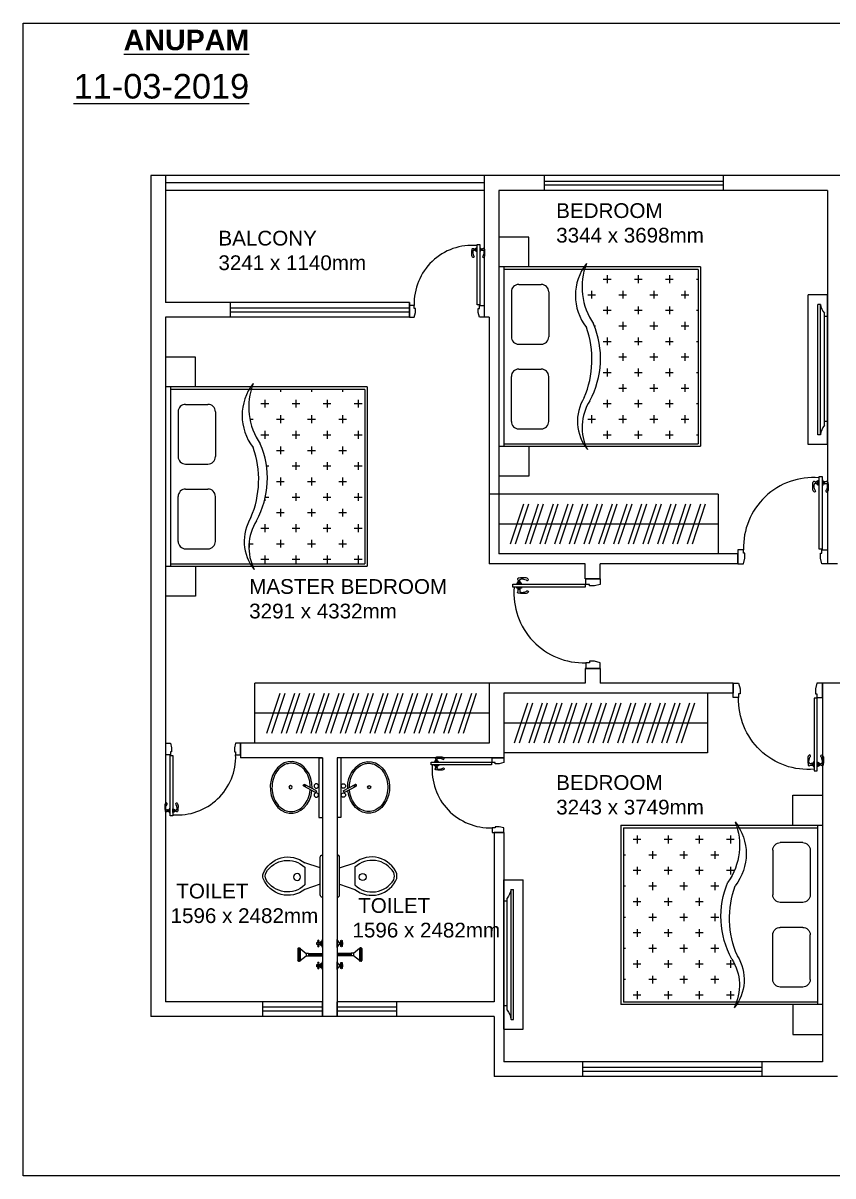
# Model space of a CAD drawing. Header units: millimetres. Extents: x 3764613 to 3780273, y -673 to 11054.
# Drawn here: x 3764613 to 3772854, y -673 to 11054 of the extents above; entities that cross this region are included whole.
import ezdxf

# ---------------------------------------------------------------- set-up
doc = ezdxf.new("R2010")
doc.units = ezdxf.units.MM
for name, color, linetype, lineweight in [('doors&windows', 160, 'Continuous', 5), ('FURN', 8, 'Continuous', 5), ('furniture', 183, 'Continuous', 5), ('GREY', 8, 'Continuous', 0), ('PS_SH', 125, 'Continuous', 25)]:
    doc.layers.add(name, color=color, linetype=linetype, lineweight=lineweight)
doc.layers.add('GRAY', color=8, linetype='Continuous')
doc.layers.add('Wall', color=30, linetype='Continuous')
doc.styles.get("Standard").update_dxf_attribs({"font": 'arial.ttf', "height": 100})

# ---------------------------------------------------------------- blocks, each defined once
blk = doc.blocks.new('A$C30CD52F0')
at = {"layer": 'doors&windows'}
for points in [[(22.74, 23.32), (22.35, 23.32)], [(24.22, 23.32), (24.61, 23.32)], [(22.36, 22.71), (22.74, 22.71)], [(24.6, 22.71), (24.22, 22.71)]]:
    blk.add_lwpolyline(points, dxfattribs=at)
for points in [[(22.96, 22.35), (22.74, 22.35), (22.74, 23.65), (22.96, 23.65)], [(23.03, 24.8), (23.93, 24.8), (23.93, 4.18), (23.03, 4.18)], [(24, 22.35), (24.22, 22.35), (24.22, 23.65), (24, 23.65)], [(1.6, 4), (0, 4), (0, 0), (1.6, 0), (2, 1.6), (2, 3), (1.6, 3), (1.6, 4)], [(23.85, 4), (25.45, 4), (25.45, 0), (23.85, 0), (23.45, 1.6), (23.45, 3), (23.85, 3), (23.85, 4)]]:
    blk.add_lwpolyline(points, close=True, dxfattribs=at)
blk.add_arc((21.38, 4.68), 19.79, 85.2161, 181.9693, dxfattribs=at)
for points, start_tangent, end_tangent in [([(22.35, 23.32), (22.16, 23.23), (21.99, 23.23), (21.81, 23.35), (21.53, 23.43), (21.32, 22.94), (21.23, 21.57), (21.53, 20.47), (21.77, 20.34), (22.02, 20.59), (21.85, 21), (21.6, 21.78), (21.57, 22.09), (21.62, 22.47), (21.69, 22.64), (21.75, 22.73), (21.92, 22.82), (22.16, 22.78), (22.34, 22.7), (22.35, 23.32)], (-0.854735, -0.519065), (-0.854735, -0.519065)), ([(24.61, 23.32), (24.8, 23.23), (24.96, 23.23), (25.15, 23.35), (25.43, 23.43), (25.64, 22.94), (25.73, 21.57), (25.43, 20.47), (25.19, 20.34), (24.94, 20.59), (25.11, 21), (25.35, 21.78), (25.39, 22.09), (25.34, 22.47), (25.27, 22.64), (25.21, 22.73), (25.04, 22.82), (24.8, 22.78), (24.62, 22.7), (24.61, 23.32)], (0.854735, -0.519065), (0.854735, -0.519065))]:
    blk.add_spline(points, degree=3, dxfattribs=dict(at, start_tangent=start_tangent, end_tangent=end_tangent))
blk = doc.blocks.new('A$C1FEC56E2')
at = {"layer": 'furniture', "color": 151, "ltscale": 0.5}
for p, q in [((19, 27), (0, 27)), ((5.83, 26), (3.5, 19)), ((13.17, 26), (15.5, 19)), ((13.5, 19), (5.5, 19))]:
    blk.add_line(p, q, dxfattribs=at)
blk.add_lwpolyline([(1, 26), (18, 26)], dxfattribs=at)
blk.add_circle((9.1, 15.49), 1.57, dxfattribs=at)
for centre, radius, start, end in [((0.88, 26.87), 0.884, 171.8699, 278.1301), ((18.13, 26.87), 0.884, 261.8699, 8.1301), ((13.02, 11.42), 12.17, 141.4691, 247.9714), ((13.7, 11.18), 11.33, 136.3677, 238.9468), ((5.98, 11.42), 12.17, 292.0284, 38.5307), ((5.3, 11.18), 11.33, 301.053, 43.6321), ((9.5, 5.12), 4, 245.7318, 294.2682), ((9.5, 4), 4, 254.8605, 285.1395)]:
    blk.add_arc(centre, radius, start, end, dxfattribs=at)
blk = doc.blocks.new('A$C72CD4F79')
at = {"layer": 'PS_SH', "color": 15}
for p, q in [((-1.02, 4.38), (-2.03, 4.38)), ((-2.03, 4.38), (-2.03, 3.62)), ((-1.65, 4.38), (-1.65, 4.64)), ((-1.4, 4.38), (-1.4, 4.64)), ((-1.02, 3.62), (-1.02, 4.38)), ((-0.76, 3.51), (-0.76, 4.48)), ((-0.25, 4.9), (-0.25, 3.1)), ((0, 5.4), (0, 2.6)), ((-2.03, 3.62), (-1.02, 3.62)), ((-1.65, 3.62), (-1.65, 3.37)), ((-1.4, 3.62), (-1.4, 3.37)), ((-1.02, -3.62), (-2.03, -3.62)), ((-2.03, -3.62), (-2.03, -4.38)), ((-1.65, -3.62), (-1.65, -3.37)), ((-1.4, -3.62), (-1.4, -3.37)), ((-1.02, -4.38), (-1.02, -3.62)), ((-0.76, -4.49), (-0.76, -3.52)), ((-0.25, -3.1), (-0.25, -4.9)), ((0, -2.6), (0, -5.4)), ((-2.03, -4.38), (-1.02, -4.38)), ((-1.65, -4.38), (-1.65, -4.64)), ((-1.4, -4.38), (-1.4, -4.64))]:
    blk.add_line(p, q, dxfattribs=at)
at = {"layer": 'PS_SH'}
for p, q in [((-8.87, 2.2), (-8.07, 2.2)), ((-8.87, -2.2), (-8.87, 2.2)), ((-8.87, 2.04), (-8.07, 2.04)), ((-8.87, 1.88), (-8.07, 1.88)), ((-8.87, 1.72), (-8.07, 1.72)), ((-8.87, 1.56), (-8.07, 1.56)), ((-8.87, 1.4), (-8.07, 1.4)), ((-8.87, 1.24), (-8.07, 1.24)), ((-8.87, 1.08), (-8.07, 1.08)), ((-8.87, 0.92), (-8.07, 0.92)), ((-8.87, 0.76), (-8.07, 0.76)), ((-8.87, 0.6), (-8.07, 0.6)), ((-8.87, 0.44), (-8.07, 0.44)), ((-8.87, 0.28), (-8.07, 0.28)), ((-8.87, 0.2), (-8.07, 0.2)), ((-8.87, 0.04), (-8.07, 0.04)), ((-8.67, 2.4), (-8.27, 2.4)), ((-8.07, -2.2), (-8.07, 2.2)), ((-8.07, 2.2), (-5.87, 0.4)), ((-5.87, -0.48), (-5.87, 0.48)), ((-5.87, 0.48), (-5.07, 0.48)), ((-5.07, -0.48), (-5.07, 0.48)), ((-5.07, 0.4), (0, 0.4)), ((-5.07, 0.24), (0, 0.24)), ((0, -0.4), (0, 0.4)), ((-8.87, -0.12), (-8.07, -0.12)), ((-8.87, -0.28), (-8.07, -0.28)), ((-8.87, -0.44), (-8.07, -0.44)), ((-8.87, -0.6), (-8.07, -0.6)), ((-8.87, -0.76), (-8.07, -0.76)), ((-8.87, -0.92), (-8.07, -0.92)), ((-8.87, -1.08), (-8.07, -1.08)), ((-8.87, -1.24), (-8.07, -1.24)), ((-8.87, -1.4), (-8.07, -1.4)), ((-8.87, -1.56), (-8.07, -1.56)), ((-8.87, -1.72), (-8.07, -1.72)), ((-8.87, -1.88), (-8.07, -1.88)), ((-8.87, -2.04), (-8.07, -2.04)), ((-8.87, -2.2), (-8.07, -2.2)), ((-8.67, -2.4), (-8.27, -2.4)), ((-8.07, -2.2), (-5.87, -0.4)), ((-5.87, -0.48), (-5.07, -0.48)), ((-5.07, -0.24), (0, -0.24)), ((-5.07, -0.4), (0, -0.4))]:
    blk.add_line(p, q, dxfattribs=at)
at = {"layer": 'PS_SH', "color": 15}
for centre in [(-1.52, 4.89), (-1.52, 4), (-1.52, 3.11), (-1.52, -3.11), (-1.52, -4), (-1.52, -4.89)]:
    blk.add_circle(centre, 0.284, dxfattribs=at)
for centre, start, end in [((-1.4, 5.78), 285.2551, 344.7449), ((-1.4, 2.22), 15.2551, 74.7449), ((-1.4, -2.22), 285.2551, 344.7449), ((-1.4, -5.78), 15.2551, 74.7449)]:
    blk.add_arc(centre, 1.45, start, end, dxfattribs=at)
at = {"layer": 'PS_SH'}
for centre, start, end in [((-8.67, 2.2), 90, 180), ((-8.27, 2.2), 360, 90), ((-8.67, -2.2), 180, 270), ((-8.27, -2.2), 270, 360)]:
    blk.add_arc(centre, 0.2, start, end, dxfattribs=at)
blk = doc.blocks.new('A$C1DA0452C')
at = {"layer": 'GRAY', "color": 4, "ltscale": 36}
for p, q in [((18.41, 22.64), (19.77, 22.64)), ((18.41, 0), (18.41, 22.64)), ((18.41, 0), (19.77, 0))]:
    blk.add_line(p, q, dxfattribs=at)
at = {"layer": 'GREY', "color": 5}
for p, q in [((17.18, 13.14), (12.66, 10.74)), ((17.53, 12.49), (17.18, 13.14)), ((17.53, 12.49), (13.01, 10.09))]:
    blk.add_line(p, q, dxfattribs=at)
for centre, radius in [((17.43, 14.1), 0.836), ((7.68, 11.1), 0.607), ((13.14, 10.59, 1.39), 0.279), ((17.43, 10.66), 0.836)]:
    blk.add_circle(centre, radius, dxfattribs=at)
blk.add_arc((12.84, 10.41), 0.369, 118.0516, 298.0516, dxfattribs=at)
at = {"layer": 'Wall', "color": 4, "extrusion": (0, 0, -1)}
blk.add_ellipse((7.9, 11.2), major_axis=(0, -9.79), ratio=0.809315, start_param=4.673419, end_param=10.873631, dxfattribs=at)
at = {"layer": 'Wall', "color": 4}
blk.add_open_spline([(15.16, 11.23), (15.17, 10.44), (15.09, 9.64), (14.7, 7.79), (14.31, 6.76), (13.27, 4.95), (12.62, 4.17), (11.16, 2.96), (10.34, 2.53), (8.97, 2.14), (8.43, 2.06), (7.9, 2.06), (7.32, 2.06), (6.74, 2.15), (5.33, 2.58), (4.52, 3.03), (3.08, 4.28), (2.44, 5.07), (1.42, 6.9), (1.05, 7.94), (0.62, 10.11), (0.57, 11.25), (0.8, 13.47), (1.08, 14.56), (1.93, 16.52), (2.49, 17.4), (3.83, 18.85), (4.6, 19.41), (6.23, 20.16), (7.09, 20.34), (8.82, 20.32), (9.68, 20.12), (11.3, 19.34), (12.06, 18.76), (13.38, 17.29), (13.94, 16.39), (14.76, 14.41), (15.02, 13.32), (15.12, 12.16), (15.13, 12.11), (15.13, 12.05)], degree=3, knots=[4.708407, 4.708407, 4.708407, 4.708407, 4.966362, 4.966362, 5.329618, 5.329618, 5.692873, 5.692873, 6.056129, 6.056129, 6.283185, 6.283185, 6.283185, 6.527221, 6.527221, 6.890477, 6.890477, 7.253733, 7.253733, 7.616989, 7.616989, 7.980244, 7.980244, 8.3435, 8.3435, 8.706756, 8.706756, 9.070012, 9.070012, 9.433268, 9.433268, 9.796524, 9.796524, 10.159779, 10.159779, 10.523035, 10.523035, 10.886291, 10.886291, 10.902852, 10.902852, 10.902852, 10.902852], dxfattribs=at)
blk = doc.blocks.new('A$C78FE43DC')
h = blk.add_hatch()
h.set_pattern_fill('CROSS', color=191, scale=25, angle=180)
h.set_pattern_definition([(180, (91.328, 80.9995), (-6.25, -6.25), [3.125, -9.375]), (270, (89.7656, 82.562), (6.25, -6.25), [3.125, -9.375])])
h.paths.add_polyline_path([(72.33, 1), (72.33, 46.65, 0.224032), (50.44, 42.99, -0.230989), (19.62, 44.53, 0.230274), (2.33, 46.42), (2.33, 1)])
at = {"layer": 'FURN', "color": 30}
for p, q in [((73.33, 81, 1209.49), (1.33, 81, 1209.49)), ((1.33, 81, 1209.49), (1.33, 0, 1209.49)), ((73.33, 79, 1209.49), (1.33, 79, 1209.49)), ((2.33, 79, 1209.49), (2.33, 1, 1209.49)), ((72.33, 1, 1209.49), (72.33, 79, 1209.49)), ((73.33, 0, 1209.49), (73.33, 81, 1209.49)), ((72.33, 1, 1209.49), (2.33, 1, 1209.49)), ((1.33, 0, 1209.49), (1.33, 0, 1209.49)), ((73.33, 0, 1209.49), (1.33, 0, 1209.49))]:
    blk.add_line(p, q, dxfattribs=at)
at = {"layer": 'FURN', "color": 191}
for p, q in [((11.33, 76, 1209.49), (29.33, 76, 1209.49)), ((63.33, 76, 1209.49), (45.33, 76, 1209.49)), ((8.33, 73, 1209.49), (8.33, 64, 1209.49)), ((32.33, 73, 1209.49), (32.33, 64, 1209.49)), ((42.33, 73, 1209.49), (42.33, 64, 1209.49)), ((66.33, 73, 1209.49), (66.33, 64, 1209.49)), ((11.33, 61, 1209.49), (29.33, 61, 1209.49)), ((63.33, 61, 1209.49), (45.33, 61, 1209.49))]:
    blk.add_line(p, q, dxfattribs=at)
for centre, radius, start, end in [((11.33, 73, 1209.49), 3, 90, 180), ((29.33, 73, 1209.49), 3, 0, 90), ((45.33, 73, 1209.49), 3, 90, 180), ((63.33, 73, 1209.49), 3, 0, 90), ((11.33, 64, 1209.49), 3, 180, 270), ((29.33, 64, 1209.49), 3, 270, 0), ((45.33, 64, 1209.49), 3, 180, 270), ((63.33, 64, 1209.49), 3, 270, 0), ((11.38, 31.45, 1209.49), 18.01, 58.0914, 129.1805), ((9.03, 27.7, 1209.49), 19.88, 57.839, 117.0195), ((36.1, 82.31, 1209.49), 38.68, 246.8675, 289.5267), ((61.86, 29.47, 1209.49), 20.82, 51.919, 128.081), ((65.27, 21.62, 1209.49), 26, 68.7256, 124.7598), ((36.61, 75.34, 1209.49), 35.19, 241.1178, 293.144)]:
    blk.add_arc(centre, radius, start, end, dxfattribs=at)
at = {"layer": 'Wall'}
for p, q in [((-10.67, 69, 1209.49), (-10.67, 81, 1209.49)), ((85.33, 69, 1209.49), (85.33, 81, 1209.49)), ((1.33, 69, 1209.49), (-10.67, 69, 1209.49)), ((73.33, 69, 1209.49), (85.33, 69, 1209.49))]:
    blk.add_line(p, q, dxfattribs=at)
blk = doc.blocks.new('A$C5CC32BD6')
at = {"layer": 'FURN', "color": 40}
for p, q in [((12, 70.36), (4, 70.36)), ((4, 8.59), (4, 70.36)), ((12, 8.59), (12, 70.36)), ((9.02, 66.36), (8.01, 66.36)), ((8.01, 12.59), (8.01, 66.36)), ((9.02, 12.59), (9.02, 66.36)), ((10.68, 16.5), (10.68, 62.78)), ((10.68, 61.6), (12, 61.6)), ((10.68, 18.25), (12, 18.25)), ((9.02, 12.59), (8.01, 12.59)), ((12, 8.59), (4, 8.59))]:
    blk.add_line(p, q, dxfattribs=at)
for centre, radius, start, end in [((16.8, 67.79), 7.91, 190.4294, 219.3296), ((17.18, 11.43), 8.25, 142.0509, 171.9026)]:
    blk.add_arc(centre, radius, start, end, dxfattribs=at)

msp = doc.modelspace()

# ---------------------------------------------------------------- linework, layer by layer
at = {"layer": 'FURN', "color": 191}
for p, q in [((3769706, 6159), (3769571, 5753)), ((3769756, 6159), (3769621, 5753)), ((3769856, 6159), (3769721, 5753)), ((3769906, 6159), (3769771, 5753)), ((3770006, 6159), (3769871, 5753)), ((3770056, 6159), (3769921, 5753)), ((3770156, 6159), (3770021, 5753)), ((3770206, 6159), (3770071, 5753)), ((3770306, 6159), (3770170, 5753)), ((3770356, 6159), (3770220, 5753)), ((3770456, 6159), (3770320, 5753)), ((3770506, 6159), (3770370, 5753)), ((3770606, 6159), (3770470, 5753)), ((3770656, 6159), (3770520, 5753)), ((3770756, 6159), (3770620, 5753)), ((3770806, 6159), (3770670, 5753)), ((3770906, 6159), (3770770, 5753)), ((3770956, 6159), (3770820, 5753)), ((3771056, 6159), (3770920, 5753)), ((3771106, 6159), (3770970, 5753)), ((3771205, 6159), (3771070, 5753)), ((3771255, 6159), (3771120, 5753)), ((3771355, 6159), (3771220, 5753)), ((3771405, 6159), (3771270, 5753)), ((3771505, 6159), (3771370, 5753)), ((3771555, 6159), (3771420, 5753)), ((3771686, 5958), (3769455, 5958)), ((3767226, 4235), (3767091, 3829)), ((3767276, 4235), (3767141, 3829)), ((3767376, 4235), (3767241, 3829)), ((3767426, 4235), (3767291, 3829)), ((3767526, 4235), (3767391, 3829)), ((3767576, 4235), (3767441, 3829)), ((3767676, 4235), (3767540, 3829)), ((3767726, 4235), (3767590, 3829)), ((3767826, 4235), (3767690, 3829)), ((3767876, 4235), (3767740, 3829)), ((3767976, 4235), (3767840, 3829)), ((3768026, 4235), (3767890, 3829)), ((3768126, 4235), (3767990, 3829)), ((3768176, 4235), (3768040, 3829)), ((3768276, 4235), (3768140, 3829)), ((3768326, 4235), (3768190, 3829)), ((3768426, 4235), (3768290, 3829)), ((3768476, 4235), (3768340, 3829)), ((3768575, 4235), (3768440, 3829)), ((3768625, 4235), (3768490, 3829)), ((3768725, 4235), (3768590, 3829)), ((3768775, 4235), (3768640, 3829)), ((3768875, 4235), (3768740, 3829)), ((3768925, 4235), (3768790, 3829)), ((3769025, 4235), (3768890, 3829)), ((3769075, 4235), (3768940, 3829)), ((3769175, 4235), (3769040, 3829)), ((3769225, 4235), (3769090, 3829)), ((3769746, 4135), (3769611, 3729)), ((3769796, 4135), (3769661, 3729)), ((3769896, 4135), (3769761, 3729)), ((3769946, 4135), (3769811, 3729)), ((3770046, 4135), (3769911, 3729)), ((3770096, 4135), (3769961, 3729)), ((3770196, 4135), (3770061, 3729)), ((3770246, 4135), (3770111, 3729)), ((3770346, 4135), (3770211, 3729)), ((3770396, 4135), (3770261, 3729)), ((3770496, 4135), (3770361, 3729)), ((3770546, 4135), (3770411, 3729)), ((3770646, 4135), (3770511, 3729)), ((3770696, 4135), (3770561, 3729)), ((3770796, 4135), (3770661, 3729)), ((3770846, 4135), (3770711, 3729)), ((3770946, 4135), (3770811, 3729)), ((3770996, 4135), (3770861, 3729)), ((3771096, 4135), (3770960, 3729)), ((3771146, 4135), (3771010, 3729)), ((3771246, 4135), (3771110, 3729)), ((3771296, 4135), (3771160, 3729)), ((3771396, 4135), (3771260, 3729)), ((3771446, 4135), (3771310, 3729)), ((3769356, 4034), (3766973, 4034)), ((3771576, 3934), (3769506, 3934))]:
    msp.add_line(p, q, dxfattribs=at)
at = {"layer": 'Wall'}
for p, q in [((3765914, 9502), (3765914, 948)), ((3772949, 9502), (3765914, 9502)), ((3766064, 9502), (3766064, 8212)), ((3769305, 9502), (3769305, 8062)), ((3769917, 9502), (3769917, 9352)), ((3771741, 9352), (3771741, 9502)), ((3769305, 9427), (3766064, 9427)), ((3769917, 9447), (3771741, 9447)), ((3769917, 9407), (3771741, 9407)), ((3769305, 9352), (3766064, 9352)), ((3769455, 9352), (3769455, 5654)), ((3772799, 9352), (3769455, 9352)), ((3772799, 9352), (3772799, 5554)), ((3768545, 8212), (3766064, 8212)), ((3766721, 8212), (3766721, 8062)), ((3768545, 8062), (3768545, 8212)), ((3768545, 8212), (3768545, 8062)), ((3766721, 8157), (3768545, 8157)), ((3766721, 8117), (3768545, 8117)), ((3768545, 8062), (3766064, 8062)), ((3766064, 8062), (3766064, 1098)), ((3769355, 8062), (3769305, 8062)), ((3769355, 8062), (3769355, 5554)), ((3771686, 6262), (3769355, 6262)), ((3771686, 6262), (3771686, 5654)), ((3771887, 5654), (3769455, 5654)), ((3771887, 5554), (3771887, 5654)), ((3770334, 5554), (3769355, 5554)), ((3770334, 5402), (3770334, 5554)), ((3771887, 5554), (3770484, 5554)), ((3770484, 5402), (3770484, 5554)), ((3772899, 5554), (3772799, 5554)), ((3770484, 5402), (3770334, 5402)), ((3770334, 4490), (3770334, 4338)), ((3770484, 4490), (3770334, 4490)), ((3770484, 4490), (3770484, 4338)), ((3766973, 3730), (3766973, 4338)), ((3770334, 4338), (3766973, 4338)), ((3769356, 4338), (3769356, 3730)), ((3771837, 4238), (3769506, 4238)), ((3769506, 4238), (3769506, 3580)), ((3771837, 4338), (3770484, 4338)), ((3771576, 4238), (3771576, 3630)), ((3771837, 4338), (3771837, 4238)), ((3772749, 4338), (3772749, 489)), ((3773735, 4338), (3772749, 4338)), ((3769356, 3730), (3766824, 3730)), ((3766824, 3730), (3766824, 3580)), ((3767660, 3580), (3766824, 3580)), ((3767660, 3580), (3767660, 948)), ((3769506, 3580), (3767810, 3580)), ((3767810, 3580), (3767810, 948)), ((3771576, 3630), (3769506, 3630)), ((3769406, 2820), (3769406, 1098)), ((3769506, 2820), (3769406, 2820)), ((3769506, 2820), (3769506, 489)), ((3767660, 1098), (3766064, 1098)), ((3767052, 948), (3767052, 1098)), ((3767660, 948), (3767660, 1098)), ((3769406, 1098), (3767810, 1098)), ((3767810, 948), (3767810, 1098)), ((3768418, 948), (3768418, 1098)), ((3769406, 948), (3765914, 948)), ((3767660, 1043), (3767052, 1043)), ((3767660, 1003), (3767052, 1003)), ((3768418, 1043), (3767810, 1043)), ((3768418, 1003), (3767810, 1003)), ((3769406, 948), (3769406, 339)), ((3772749, 489), (3769506, 489)), ((3770306, 489), (3770306, 339)), ((3772130, 489), (3772130, 339)), ((3770306, 434), (3772130, 434)), ((3770306, 394), (3772130, 394)), ((3772899, 339), (3769406, 339))]:
    msp.add_line(p, q, dxfattribs=at)
msp.add_lwpolyline([(3764613, 11054), (3780273, 11054), (3780273, -673), (3764613, -673)], close=True, dxfattribs=at)

# ---------------------------------------------------------------- block references
at = {"layer": 'FURN', "color": 191, "yscale": 25.33333333333333, "zscale": 25.33333333333333}
for p, xscale, rotation in [((3771507, 6715, -30640), 25.33333333333333, 90.00000000000001), ((3768116, 5495, -30640), 25.33333333333333, 90.00000000000001), ((3770697, 1037, -30640), -25.33333333333333, 270)]:
    msp.add_blockref('A$C78FE43DC', p, dxfattribs=dict(at, xscale=xscale, rotation=rotation))
at = {"layer": 'FURN', "yscale": 24.60798043648747, "zscale": 24.60798043648747}
for p, xscale in [((3772504, 6557), 24.60798043648747), ((3769801, 608), -24.60798043648747)]:
    msp.add_blockref('A$C5CC32BD6', p, dxfattribs=dict(at, xscale=xscale))
at = {"layer": 'furniture', "ltscale": 0.5}
for name, p, xscale, yscale, zscale, rotation in [('A$C1DA0452C', (3767129, 3580), -26.85060199016256, 26.85060199016256, 26.85060199016256, 180), ('A$C1DA0452C', (3768341, 3580), 26.85060199016256, 26.85060199016256, 26.85060199016256, 180), ('A$C1FEC56E2', (3767052, 2163), -22.51854517068822, 22.51854517068822, 22.51854517068822, 270), ('A$C1FEC56E2', (3768418, 2163), 22.51854517068822, 22.51854517068822, 22.51854517068822, 90.00000000000001), ('A$C72CD4F79', (3767660, 1579), -28.14845276970634, 28.14845276970634, 28.14845276970634, 180), ('A$C72CD4F79', (3767810, 1579), 28.14845276970634, 28.14845276970634, 28.14845276970634, 180)]:
    msp.add_blockref(name, p, dxfattribs=dict(at, xscale=xscale, yscale=yscale, zscale=zscale, rotation=rotation))
at = {"layer": 'Wall'}
for p, xscale, yscale, zscale, rotation in [((3768545, 8062), 29.85816970995027, 29.85816970995027, 29.85816970995027, 9.901676512451457e-07), ((3770484, 4490), 35.82980365194017, 35.82980365194017, 35.82980365194017, 90), ((3771837, 4338), -35.82980365194017, 35.82980365194017, 35.82980365194017, 180), ((3766824, 3730), 29.85816970995027, 29.85816970995027, 29.85816970995027, 180.0000009901677), ((3769506, 2820), 29.85816970995027, 29.85816970995027, 29.85816970995027, 90.0000009901676)]:
    msp.add_blockref('A$C30CD52F0', p, dxfattribs=dict(at, xscale=xscale, yscale=yscale, zscale=zscale, rotation=rotation))
at = {"layer": 'Wall', "xscale": 35.82980365194017, "yscale": 35.82980365194017, "zscale": 35.82980365194017}
msp.add_blockref('A$C30CD52F0', (3771887, 5554), dxfattribs=at)

# ---------------------------------------------------------------- texts
at = {"layer": 'Wall', "color": 7, "char_height": 250, "attachment_point": 3}
for s, insert in [('{\\fArial|b1|i0|c0|p34;\\H0.83333x;\\L\\C0;ANUPAM}', (3766914, 10986)), ('{\\L11-03-2019}', (3766914, 10536))]:
    msp.add_mtext_dynamic_manual_height_columns(s, width=2991.35, gutter_width=500, heights=[0], dxfattribs=dict(at, insert=insert))
at = {"layer": 'Wall', "char_height": 150, "attachment_point": 1}
for s, width, insert in [('BEDROOM   \\P3344 x 3698mm', 3532.05, (3770038, 9221)), ('BALCONY\\P3241 x 1140mm ', 1712.56, (3766601, 8941)), ('MASTER BEDROOM   \\P3291 x 4332mm', 3532.05, (3766914, 5398)), ('BEDROOM   \\P3243 x 3749mm', 3532.05, (3770038, 3404))]:
    msp.add_mtext_dynamic_manual_height_columns(s, width=width, gutter_width=500, heights=[0], dxfattribs=dict(at, insert=insert))
at = {"layer": 'Wall'}
note = msp.add_mtext_dynamic_manual_height_columns(' TOILET  \\P1596 x 2482mm\\P', width=2040.22, gutter_width=500, heights=[470, 0], dxfattribs=dict(at, insert=(3766114, 2300), char_height=150, attachment_point=1))
note = msp.add_mtext_dynamic_manual_height_columns(' TOILET  \\P1596 x 2482mm\\P', width=2040.22, gutter_width=500, heights=[470, 0], dxfattribs=dict(at, insert=(3767965, 2153), char_height=150, attachment_point=1))

doc.saveas('drawing.dxf')
